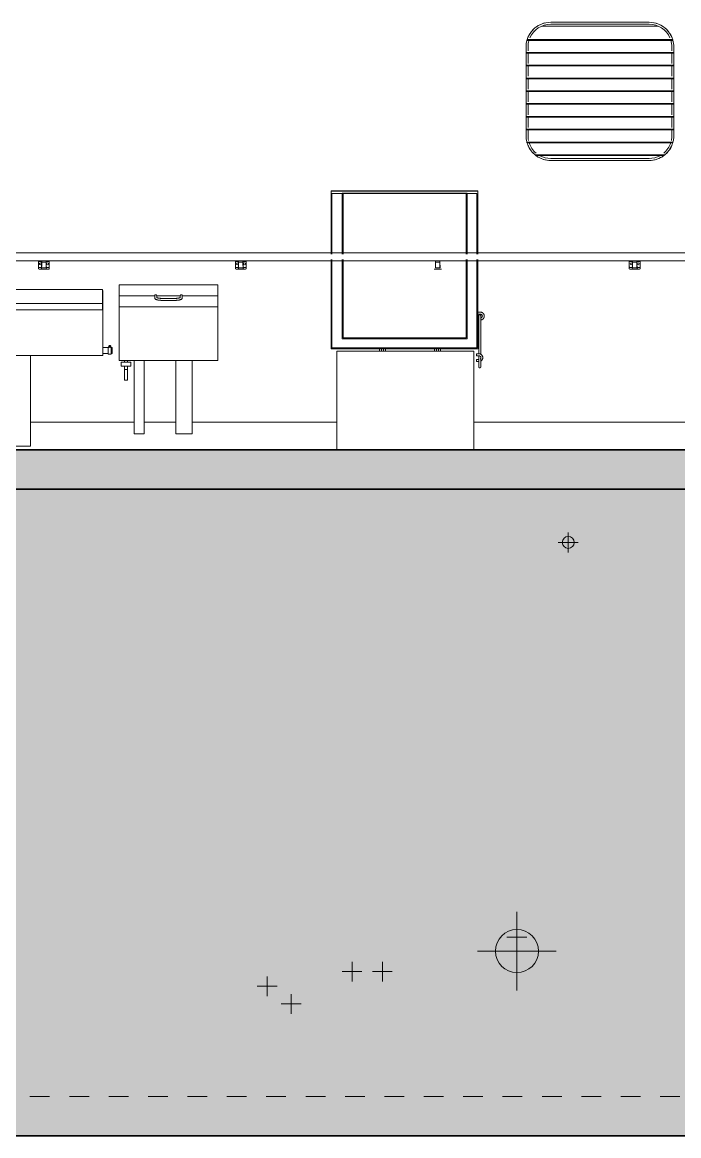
# Model space of a CAD drawing. Header units: metres. Extents: x -3 to 137, y -7 to 15.
# Drawn here: x 80.67 to 84.01, y -3.49 to 2.17 of the extents above; entities that cross this region are included whole.
import ezdxf

# ---------------------------------------------------------------- set-up
doc = ezdxf.new("R2010")
doc.units = ezdxf.units.M
doc.linetypes.add('Centre', pattern=[0.03175, 0.00635, -0.00475, 0.0159, -0.00475])
for name, color, linetype, lineweight in [('A-FLOR', 7, 'Continuous', 9), ('A-FLOR-HRAL', 7, 'Continuous', 9), ('A-FLOR-LEVL', 7, 'Continuous', 9), ('A-FLOR-PATT', 7, 'Continuous', 35), ('A-GENM', 7, 'Continuous', 9), ('A-WALL', 7, 'Continuous', 9), ('A-WALL-PATT', 7, 'Continuous', 9), ('I-WALL', 7, 'Continuous', 9), ('P-PIPE', 7, 'Continuous', 9), ('P-PIPE-CNTR', 7, 'Continuous', 9), ('P-SANR-FIXT', 7, 'Continuous', 9)]:
    doc.layers.add(name, color=color, linetype=linetype, lineweight=lineweight)

# ---------------------------------------------------------------- blocks, each defined once
blk = doc.blocks.new('Basic Wall _ Tabique exterior_Estructura Lamina Metalica - ___-2469500-Elevation 5 - a')
at = {"layer": 'A-WALL'}
for p, q in [((5.0475, 0.14), (4.5213, 0.14)), ((5.2592, 0.14), (5.0995, 0.14)), ((6.0775, 0.14), (5.3417, 0.14)), ((7.8517, 0.14), (6.7725, 0.14))]:
    blk.add_line(p, q, dxfattribs=at)
blk = doc.blocks.new('M_RVR_Escotilla de acceso - M_RVR_Escotilla de acceso-2631818-Elevation 5 - a')
at = {"layer": 'A-GENM', "color": 8, "true_color": 0x808080}
for p, q in [((6.0475, 1.3153), (6.7935, 1.3153)), ((6.0475, 1.3132), (6.0475, 1.3153)), ((6.0475, 0.9937), (6.0475, 1.3132)), ((6.0475, 1.3132), (6.7935, 1.3132)), ((6.0525, 1.3023), (6.0525, 0.9937)), ((6.7885, 1.3023), (6.0525, 1.3023)), ((6.1035, 0.9937), (6.1035, 1.3029)), ((6.1035, 1.3029), (6.7395, 1.3029)), ((6.1085, 1.3023), (6.1085, 0.9937)), ((6.7345, 1.3023), (6.1085, 1.3023)), ((6.7345, 0.9937), (6.7345, 1.3023)), ((6.7395, 1.3029), (6.7395, 0.9937)), ((6.7885, 0.9937), (6.7885, 1.3023)), ((6.7935, 1.3153), (6.7935, 1.3132)), ((6.7935, 1.3132), (6.7935, 0.9937)), ((6.0475, 0.5131), (6.0475, 0.9663)), ((6.0525, 0.9663), (6.0525, 0.5181)), ((6.1035, 0.5631), (6.1035, 0.9663)), ((6.1085, 0.9663), (6.1085, 0.5681)), ((6.7345, 0.5681), (6.7345, 0.9663)), ((6.7395, 0.9663), (6.7395, 0.5631)), ((6.7885, 0.5181), (6.7885, 0.9663)), ((6.7935, 0.9663), (6.7935, 0.5131)), ((6.806, 0.6989), (6.7935, 0.6989)), ((6.7935, 0.6889), (6.806, 0.6889)), ((6.7977, 0.6689), (6.7935, 0.6689)), ((6.7935, 0.6589), (6.7977, 0.6589)), ((6.7975, 0.6784), (6.7975, 0.4874)), ((6.8075, 0.4852), (6.8075, 0.6784)), ((6.1085, 0.5681), (6.7345, 0.5681)), ((6.3035, 0.5131), (6.0475, 0.5131)), ((6.0525, 0.5181), (6.7885, 0.5181)), ((6.7395, 0.5631), (6.1035, 0.5631)), ((6.3035, 0.513), (6.2935, 0.513)), ((6.2935, 0.5016), (6.2935, 0.513)), ((6.3135, 0.5131), (6.3035, 0.5131)), ((6.3035, 0.5127), (6.3035, 0.5131)), ((6.3035, 0.5117), (6.3035, 0.5104)), ((6.3035, 0.5052), (6.3035, 0.5106)), ((6.3235, 0.5131), (6.3135, 0.5131)), ((6.5835, 0.5131), (6.3135, 0.5131)), ((6.3135, 0.5131), (6.3135, 0.5127)), ((6.3135, 0.5103), (6.3135, 0.5131)), ((6.3135, 0.5104), (6.3135, 0.5057)), ((6.3235, 0.5131), (6.3235, 0.5016)), ((6.5835, 0.5132), (6.5735, 0.5132)), ((6.5735, 0.5016), (6.5735, 0.5132)), ((6.5835, 0.5132), (6.5835, 0.5092)), ((6.5935, 0.5131), (6.5835, 0.5131)), ((6.6035, 0.5131), (6.5935, 0.5131)), ((6.7935, 0.5131), (6.5935, 0.5131)), ((6.5935, 0.5131), (6.5935, 0.5127)), ((6.5935, 0.5103), (6.5935, 0.5131)), ((6.5935, 0.5104), (6.5935, 0.5057)), ((6.6035, 0.5131), (6.6035, 0.5016)), ((6.0775, 0.5014), (6.7725, 0.5014)), ((6.0775, 0.5014), (6.0775, 0.0009)), ((6.3035, 0.5052), (6.3035, 0.5016)), ((6.3135, 0.5016), (6.3135, 0.5058)), ((6.5835, 0.5062), (6.5835, 0.5083)), ((6.5835, 0.5065), (6.5835, 0.5016)), ((6.5935, 0.5016), (6.5935, 0.5058)), ((6.7725, 0.0009), (6.7725, 0.5014)), ((6.7982, 0.4876), (6.7857, 0.4876)), ((6.7857, 0.4876), (6.7857, 0.4826)), ((6.7857, 0.4826), (6.7857, 0.4776)), ((6.7857, 0.4776), (6.7982, 0.4776)), ((6.7982, 0.4576), (6.7857, 0.4576)), ((6.7857, 0.4576), (6.7857, 0.4526)), ((6.7857, 0.4526), (6.7857, 0.4476)), ((6.7975, 0.477), (6.7975, 0.4634)), ((6.8075, 0.4634), (6.8075, 0.4748)), ((6.7857, 0.4476), (6.7976, 0.4476)), ((6.7725, 0.0009), (6.0775, 0.0009))]:
    blk.add_line(p, q, dxfattribs=at)
at = {"layer": 'A-GENM', "color": 8, "true_color": 0x808080, "flags": 128}
for points in [[(6.7975, 0.6807), (6.7975, 0.6809), (6.7975, 0.6811), (6.7975, 0.6813), (6.7976, 0.6815), (6.7976, 0.6817), (6.7977, 0.6819), (6.7977, 0.6821), (6.7978, 0.6823), (6.7978, 0.6825), (6.7979, 0.6826), (6.798, 0.6828), (6.7981, 0.683), (6.7982, 0.6832), (6.7983, 0.6834), (6.7984, 0.6835), (6.7985, 0.6837), (6.7986, 0.6838), (6.7988, 0.684), (6.7989, 0.6841), (6.799, 0.6843), (6.7992, 0.6844), (6.7993, 0.6846), (6.7995, 0.6847), (6.7996, 0.6848), (6.7998, 0.6849), (6.8, 0.685), (6.8002, 0.6851), (6.8003, 0.6852), (6.8005, 0.6853), (6.8007, 0.6854), (6.8009, 0.6854), (6.8011, 0.6855), (6.8013, 0.6855), (6.8015, 0.6856), (6.8017, 0.6856), (6.8019, 0.6857), (6.8021, 0.6857), (6.8023, 0.6857), (6.8025, 0.6857), (6.8025, 0.6857)], [(6.7975, 0.6776), (6.7975, 0.6781), (6.7975, 0.6785), (6.7975, 0.6789), (6.7975, 0.6792), (6.7975, 0.6795), (6.7975, 0.6798), (6.7975, 0.68), (6.7975, 0.6802), (6.7975, 0.6804), (6.7975, 0.6805), (6.7975, 0.6806), (6.7975, 0.6807), (6.7975, 0.6807)], [(6.7975, 0.6807), (6.7975, 0.6807), (6.7975, 0.6806), (6.7975, 0.6805), (6.7975, 0.6804), (6.7975, 0.6803), (6.7975, 0.6801), (6.7975, 0.6798), (6.7975, 0.6796), (6.7975, 0.6793), (6.7975, 0.6789), (6.7975, 0.6786), (6.7975, 0.6784)], [(6.8025, 0.6857), (6.8027, 0.6857), (6.8029, 0.6857), (6.8031, 0.6857), (6.8033, 0.6856), (6.8035, 0.6856), (6.8037, 0.6856), (6.8039, 0.6855), (6.8041, 0.6854), (6.8043, 0.6854), (6.8045, 0.6853), (6.8046, 0.6852), (6.8048, 0.6851), (6.805, 0.685), (6.8052, 0.6849), (6.8053, 0.6848), (6.8055, 0.6847), (6.8057, 0.6846), (6.8058, 0.6845), (6.806, 0.6843), (6.8061, 0.6842), (6.8062, 0.684), (6.8064, 0.6839), (6.8065, 0.6837), (6.8066, 0.6836), (6.8067, 0.6834), (6.8068, 0.6832), (6.8069, 0.6831), (6.807, 0.6829), (6.8071, 0.6827), (6.8072, 0.6825), (6.8072, 0.6823), (6.8073, 0.6821), (6.8074, 0.6819), (6.8074, 0.6817), (6.8074, 0.6815), (6.8075, 0.6814), (6.8075, 0.6812), (6.8075, 0.681), (6.8075, 0.6808), (6.8075, 0.6807)], [(6.8076, 0.6589), (6.8084, 0.659), (6.8092, 0.6591), (6.81, 0.6593), (6.8108, 0.6594), (6.8115, 0.6597), (6.8123, 0.6599), (6.8131, 0.6602), (6.8138, 0.6605), (6.8145, 0.6608), (6.8152, 0.6611), (6.8159, 0.6615), (6.8166, 0.6619), (6.8173, 0.6624), (6.818, 0.6628), (6.8186, 0.6633), (6.8192, 0.6638), (6.8198, 0.6644), (6.8204, 0.6649), (6.8209, 0.6655), (6.8214, 0.6661), (6.8219, 0.6668), (6.8224, 0.6674), (6.8228, 0.6681), (6.8233, 0.6687), (6.8236, 0.6694), (6.824, 0.6702), (6.8243, 0.6709), (6.8247, 0.6716), (6.8249, 0.6724), (6.8252, 0.6731), (6.8254, 0.6739), (6.8256, 0.6747), (6.8257, 0.6755), (6.8258, 0.6763), (6.8259, 0.6771), (6.826, 0.6779), (6.826, 0.6787), (6.826, 0.6795), (6.826, 0.6803), (6.8259, 0.6811), (6.8258, 0.6818), (6.8257, 0.6826), (6.8255, 0.6834), (6.8253, 0.6842), (6.8251, 0.685), (6.8248, 0.6857), (6.8245, 0.6865), (6.8242, 0.6872), (6.8238, 0.6879), (6.8235, 0.6886), (6.8231, 0.6893), (6.8226, 0.69), (6.8222, 0.6906), (6.8217, 0.6913), (6.8212, 0.6919), (6.8207, 0.6925), (6.8201, 0.6931), (6.8195, 0.6936), (6.8189, 0.6941), (6.8183, 0.6947), (6.8177, 0.6951), (6.817, 0.6956), (6.8163, 0.696), (6.8156, 0.6964), (6.8149, 0.6968), (6.8142, 0.6971), (6.8135, 0.6974), (6.8127, 0.6977), (6.812, 0.698), (6.8112, 0.6982), (6.8104, 0.6984), (6.8096, 0.6985), (6.8088, 0.6987), (6.808, 0.6988), (6.8072, 0.6988), (6.8064, 0.6989), (6.806, 0.6989)], [(6.806, 0.6889), (6.8064, 0.6889), (6.8068, 0.6888), (6.8072, 0.6888), (6.8076, 0.6887), (6.808, 0.6887), (6.8084, 0.6886), (6.8088, 0.6885), (6.8092, 0.6884), (6.8095, 0.6882), (6.8099, 0.6881), (6.8103, 0.6879), (6.8106, 0.6877), (6.811, 0.6875), (6.8113, 0.6873), (6.8117, 0.6871), (6.812, 0.6869), (6.8123, 0.6866), (6.8126, 0.6864), (6.8129, 0.6861), (6.8132, 0.6858), (6.8135, 0.6855), (6.8137, 0.6852), (6.814, 0.6849), (6.8142, 0.6846), (6.8144, 0.6843), (6.8146, 0.6839), (6.8148, 0.6836), (6.815, 0.6832), (6.8152, 0.6829), (6.8153, 0.6825), (6.8155, 0.6821), (6.8156, 0.6817), (6.8157, 0.6814), (6.8158, 0.681), (6.8159, 0.6806), (6.8159, 0.6802), (6.816, 0.6798), (6.816, 0.6794), (6.816, 0.679), (6.816, 0.6786), (6.816, 0.6782), (6.8159, 0.6778), (6.8159, 0.6774), (6.8158, 0.677), (6.8157, 0.6766), (6.8156, 0.6762), (6.8155, 0.6758), (6.8154, 0.6755), (6.8153, 0.6751), (6.8151, 0.6747), (6.8149, 0.6743), (6.8147, 0.674), (6.8145, 0.6737), (6.8143, 0.6733), (6.8141, 0.673), (6.8139, 0.6727), (6.8136, 0.6724), (6.8133, 0.6721), (6.8131, 0.6718), (6.8128, 0.6715), (6.8125, 0.6712), (6.8122, 0.671), (6.8118, 0.6707), (6.8115, 0.6705), (6.8112, 0.6703), (6.8108, 0.6701), (6.8105, 0.6699), (6.8101, 0.6697), (6.8097, 0.6696), (6.8094, 0.6694), (6.809, 0.6693), (6.8086, 0.6692), (6.8082, 0.6691), (6.8078, 0.669), (6.8074, 0.669)], [(6.8075, 0.6784), (6.8075, 0.6788), (6.8075, 0.6791), (6.8075, 0.6795), (6.8075, 0.6797), (6.8075, 0.68), (6.8075, 0.6802), (6.8075, 0.6804), (6.8075, 0.6805), (6.8075, 0.6806), (6.8075, 0.6807), (6.8075, 0.6807)], [(6.8075, 0.6807), (6.8075, 0.6807), (6.8075, 0.6806), (6.8075, 0.6805), (6.8075, 0.6804), (6.8075, 0.6803), (6.8075, 0.6801), (6.8075, 0.6798), (6.8075, 0.6796), (6.8075, 0.6793), (6.8075, 0.6789), (6.8075, 0.6786), (6.8075, 0.6782), (6.8075, 0.6777)], [(6.7975, 0.4634), (6.7975, 0.463), (6.7975, 0.4625), (6.7975, 0.4621), (6.7975, 0.4616), (6.7975, 0.461), (6.7975, 0.4605), (6.7975, 0.4599), (6.7975, 0.4593), (6.7975, 0.4586), (6.7975, 0.458), (6.7975, 0.4573), (6.7975, 0.4566), (6.7975, 0.4558), (6.7975, 0.4551), (6.7975, 0.4543), (6.7975, 0.4535), (6.7975, 0.4527), (6.7975, 0.4519), (6.7975, 0.451), (6.7975, 0.4502), (6.7975, 0.4493), (6.7975, 0.4485), (6.7975, 0.4476), (6.7975, 0.4467), (6.7975, 0.4458), (6.7975, 0.4449), (6.7975, 0.444), (6.7975, 0.4431), (6.7975, 0.4422), (6.7975, 0.4413), (6.7975, 0.4404), (6.7975, 0.4395), (6.7975, 0.4386), (6.7975, 0.4378), (6.7975, 0.4369), (6.7975, 0.436), (6.7975, 0.4352), (6.7975, 0.4344), (6.7975, 0.4335), (6.7975, 0.4327), (6.7975, 0.4319), (6.7975, 0.4312), (6.7975, 0.4304), (6.7975, 0.4297), (6.7975, 0.429), (6.7975, 0.4283), (6.7975, 0.4276), (6.7975, 0.427), (6.7975, 0.4264), (6.7975, 0.4258), (6.7975, 0.4252), (6.7975, 0.4247), (6.7975, 0.4242), (6.7975, 0.4237), (6.7975, 0.4233), (6.7975, 0.4229), (6.7975, 0.4225), (6.7975, 0.4222), (6.7975, 0.4219), (6.7975, 0.4216), (6.7975, 0.4214), (6.7975, 0.4212), (6.7975, 0.421), (6.7975, 0.4209), (6.7975, 0.4208), (6.7975, 0.4207), (6.7975, 0.4207)], [(6.8074, 0.4498), (6.8081, 0.4502), (6.8088, 0.4506), (6.8095, 0.4511), (6.8101, 0.4515), (6.8108, 0.452), (6.8114, 0.4525), (6.812, 0.4531), (6.8125, 0.4536), (6.8131, 0.4542), (6.8136, 0.4548), (6.8141, 0.4554), (6.8146, 0.4561), (6.815, 0.4568), (6.8154, 0.4574), (6.8158, 0.4581), (6.8162, 0.4588), (6.8165, 0.4596), (6.8168, 0.4603), (6.8171, 0.4611), (6.8174, 0.4618), (6.8176, 0.4626), (6.8178, 0.4634), (6.8179, 0.4642), (6.818, 0.465), (6.8181, 0.4657), (6.8182, 0.4665), (6.8182, 0.4673), (6.8182, 0.4681), (6.8181, 0.4689), (6.8181, 0.4697), (6.818, 0.4705), (6.8178, 0.4713), (6.8177, 0.4721), (6.8175, 0.4729), (6.8172, 0.4736), (6.817, 0.4744), (6.8167, 0.4752), (6.8164, 0.4759), (6.816, 0.4766), (6.8157, 0.4773), (6.8153, 0.478), (6.8148, 0.4787), (6.8144, 0.4793), (6.8139, 0.48), (6.8134, 0.4806), (6.8128, 0.4812), (6.8123, 0.4818), (6.8117, 0.4823), (6.8111, 0.4828), (6.8105, 0.4833), (6.8098, 0.4838), (6.8092, 0.4843), (6.8085, 0.4847), (6.8078, 0.4851), (6.8071, 0.4855), (6.8064, 0.4858), (6.8056, 0.4861), (6.8049, 0.4864), (6.8041, 0.4867), (6.8034, 0.4869), (6.8026, 0.4871), (6.8018, 0.4872), (6.801, 0.4874), (6.8002, 0.4875), (6.7994, 0.4875), (6.7986, 0.4876), (6.7982, 0.4876)], [(6.7982, 0.4776), (6.7986, 0.4776), (6.799, 0.4775), (6.7994, 0.4775), (6.7998, 0.4774), (6.8002, 0.4774), (6.8006, 0.4773), (6.801, 0.4772), (6.8013, 0.4771), (6.8017, 0.4769), (6.8021, 0.4768), (6.8025, 0.4766), (6.8028, 0.4764), (6.8032, 0.4762), (6.8035, 0.476), (6.8038, 0.4758), (6.8042, 0.4756), (6.8045, 0.4753), (6.8048, 0.4751), (6.8051, 0.4748), (6.8054, 0.4745), (6.8056, 0.4742), (6.8059, 0.4739), (6.8062, 0.4736), (6.8064, 0.4733), (6.8066, 0.473), (6.8068, 0.4726), (6.807, 0.4723), (6.8072, 0.4719), (6.8074, 0.4716), (6.8075, 0.4712), (6.8077, 0.4708), (6.8078, 0.4704), (6.8079, 0.47), (6.808, 0.4697), (6.8081, 0.4693), (6.8081, 0.4689), (6.8082, 0.4685), (6.8082, 0.4681), (6.8082, 0.4677), (6.8082, 0.4673), (6.8082, 0.4669), (6.8081, 0.4665), (6.8081, 0.4661), (6.808, 0.4657), (6.8079, 0.4653), (6.8078, 0.4649), (6.8077, 0.4645), (6.8076, 0.4641), (6.8074, 0.4638), (6.8073, 0.4634), (6.8071, 0.463), (6.8069, 0.4627), (6.8067, 0.4623), (6.8065, 0.462), (6.8063, 0.4617), (6.806, 0.4614), (6.8058, 0.4611), (6.8055, 0.4608)], [(6.8075, 0.4207), (6.8075, 0.4207), (6.8075, 0.4208), (6.8075, 0.4208), (6.8075, 0.421), (6.8075, 0.4211), (6.8075, 0.4213), (6.8075, 0.4216), (6.8075, 0.4218), (6.8075, 0.4221), (6.8075, 0.4225), (6.8075, 0.4228), (6.8075, 0.4232), (6.8075, 0.4237), (6.8075, 0.4241), (6.8075, 0.4246), (6.8075, 0.4251), (6.8075, 0.4257), (6.8075, 0.4263), (6.8075, 0.4269), (6.8075, 0.4275), (6.8075, 0.4282), (6.8075, 0.4288), (6.8075, 0.4295), (6.8075, 0.4303), (6.8075, 0.431), (6.8075, 0.4318), (6.8075, 0.4326), (6.8075, 0.4334), (6.8075, 0.4342), (6.8075, 0.435), (6.8075, 0.4359), (6.8075, 0.4367), (6.8075, 0.4376), (6.8075, 0.4385), (6.8075, 0.4394), (6.8075, 0.4402), (6.8075, 0.4411), (6.8075, 0.442), (6.8075, 0.4429), (6.8075, 0.4438), (6.8075, 0.4447), (6.8075, 0.4456), (6.8075, 0.4465), (6.8075, 0.4474), (6.8075, 0.4483), (6.8075, 0.4492), (6.8075, 0.45), (6.8075, 0.4509), (6.8075, 0.4517), (6.8075, 0.4525), (6.8075, 0.4534), (6.8075, 0.4541), (6.8075, 0.4549), (6.8075, 0.4557), (6.8075, 0.4564), (6.8075, 0.4571), (6.8075, 0.4578), (6.8075, 0.4585), (6.8075, 0.4591), (6.8075, 0.4598), (6.8075, 0.4604), (6.8075, 0.4609), (6.8075, 0.4615), (6.8075, 0.462), (6.8075, 0.4625), (6.8075, 0.4629), (6.8075, 0.4633), (6.8075, 0.4634)], [(6.7975, 0.4207), (6.7975, 0.4207), (6.7975, 0.4208), (6.7975, 0.4208), (6.7975, 0.421), (6.7975, 0.4211), (6.7975, 0.4213), (6.7975, 0.4216), (6.7975, 0.4218), (6.7975, 0.4221), (6.7975, 0.4225), (6.7975, 0.4228), (6.7975, 0.423)], [(6.8025, 0.4157), (6.8023, 0.4157), (6.8021, 0.4157), (6.8019, 0.4157), (6.8017, 0.4157), (6.8015, 0.4158), (6.8013, 0.4158), (6.8011, 0.4159), (6.8009, 0.4159), (6.8007, 0.416), (6.8006, 0.4161), (6.8004, 0.4162), (6.8002, 0.4162), (6.8, 0.4163), (6.7999, 0.4164), (6.7997, 0.4166), (6.7995, 0.4167), (6.7994, 0.4168), (6.7992, 0.4169), (6.7991, 0.4171), (6.7989, 0.4172), (6.7988, 0.4173), (6.7987, 0.4175), (6.7985, 0.4176), (6.7984, 0.4178), (6.7983, 0.418), (6.7982, 0.4181), (6.7981, 0.4183), (6.798, 0.4185), (6.7979, 0.4187), (6.7978, 0.4189), (6.7978, 0.4191), (6.7977, 0.4192), (6.7977, 0.4194), (6.7976, 0.4196), (6.7976, 0.4198), (6.7976, 0.42), (6.7975, 0.4202), (6.7975, 0.4204), (6.7975, 0.4206), (6.7975, 0.4207)], [(6.8075, 0.4207), (6.8075, 0.4205), (6.8075, 0.4203), (6.8075, 0.4201), (6.8074, 0.4199), (6.8074, 0.4197), (6.8074, 0.4195), (6.8073, 0.4193), (6.8073, 0.4191), (6.8072, 0.4189), (6.8071, 0.4187), (6.807, 0.4185), (6.8069, 0.4184), (6.8068, 0.4182), (6.8067, 0.418), (6.8066, 0.4179), (6.8065, 0.4177), (6.8064, 0.4175), (6.8063, 0.4174), (6.8061, 0.4172), (6.806, 0.4171), (6.8058, 0.417), (6.8057, 0.4168), (6.8055, 0.4167), (6.8054, 0.4166), (6.8052, 0.4165), (6.805, 0.4164), (6.8049, 0.4163), (6.8047, 0.4162), (6.8045, 0.4161), (6.8043, 0.416), (6.8041, 0.4159), (6.8039, 0.4159), (6.8038, 0.4158), (6.8036, 0.4158), (6.8034, 0.4158), (6.8032, 0.4157), (6.803, 0.4157), (6.8028, 0.4157), (6.8026, 0.4157), (6.8025, 0.4157)], [(6.8075, 0.423), (6.8075, 0.4226), (6.8075, 0.4222), (6.8075, 0.4219), (6.8075, 0.4216), (6.8075, 0.4214), (6.8075, 0.4212), (6.8075, 0.421), (6.8075, 0.4209), (6.8075, 0.4208), (6.8075, 0.4207), (6.8075, 0.4207)]]:
    blk.add_lwpolyline(points, dxfattribs=at)
blk = doc.blocks.new('Handrail Type - Handrail_Internal_-2694641-Elevation 5 - a')
at = {"layer": 'A-FLOR-HRAL'}
for p, q in [((10.4601, 1), (3.5213, 1)), ((3.5213, 0.96), (10.4601, 0.96))]:
    blk.add_line(p, q, dxfattribs=at)
blk = doc.blocks.new('Gerflor-Aluminium_Brackets-Escort_Wall_Mounted-55mm - Escort_Wall_Mounted_Bracket_55mm-V146-Elevation 5 - a')
at = {"layer": 'A-FLOR-HRAL'}
for p, q in [((-0.5621, 0.956), (-0.5786, 0.956)), ((-0.5786, 0.956), (-0.5786, 0.9515)), ((-0.5786, 0.9313), (-0.5786, 0.9515)), ((-0.5786, 0.9191), (-0.5786, 0.9313)), ((-0.5752, 0.9251), (-0.5656, 0.9251)), ((-0.5702, 0.9166), (-0.532, 0.9166)), ((-0.5629, 0.9241), (-0.5393, 0.9241)), ((-0.5624, 0.9527), (-0.5625, 0.96)), ((-0.5624, 0.9451), (-0.5624, 0.9527)), ((-0.5622, 0.96), (-0.5621, 0.96)), ((-0.5621, 0.96), (-0.5401, 0.96)), ((-0.5621, 0.96), (-0.5621, 0.9527)), ((-0.5621, 0.9527), (-0.5401, 0.9527)), ((-0.5621, 0.9527), (-0.5621, 0.9446)), ((-0.5401, 0.96), (-0.54, 0.96)), ((-0.5401, 0.9527), (-0.5401, 0.96)), ((-0.5236, 0.956), (-0.5401, 0.956)), ((-0.5401, 0.9446), (-0.5401, 0.9527)), ((-0.5397, 0.96), (-0.5398, 0.9527)), ((-0.5398, 0.9527), (-0.5398, 0.9451)), ((-0.5366, 0.9251), (-0.527, 0.9251)), ((-0.5236, 0.9515), (-0.5236, 0.956)), ((-0.5236, 0.9515), (-0.5236, 0.9313)), ((-0.5236, 0.9313), (-0.5236, 0.9191))]:
    blk.add_line(p, q, dxfattribs=at)
for centre in [(-0.5691, 0.9445), (-0.5331, 0.9445)]:
    blk.add_circle(centre, 0.005, dxfattribs=at)
for points, knots in [([(-0.5786, 0.9313), (-0.5786, 0.9308), (-0.5785, 0.9298), (-0.5783, 0.9287), (-0.578, 0.9279), (-0.5778, 0.9273), (-0.5775, 0.9268), (-0.5772, 0.9263), (-0.5769, 0.9259), (-0.5766, 0.9257), (-0.5765, 0.9256), (-0.576, 0.9253), (-0.5756, 0.9251), (-0.5752, 0.9251)], [0, 0, 0, 0, 0.142857, 0.285714, 0.357143, 0.428571, 0.5, 0.571429, 0.678571, 0.705357, 0.732143, 0.785714, 1, 1, 1, 1]), ([(-0.5656, 0.9251), (-0.5649, 0.9251), (-0.5637, 0.9264), (-0.5628, 0.9317), (-0.5625, 0.9384), (-0.5624, 0.9429), (-0.5624, 0.9451)], [0, 0, 0, 0, 0.285714, 0.571429, 0.785714, 1, 1, 1, 1]), ([(-0.5398, 0.9451), (-0.5398, 0.9421), (-0.5397, 0.9376), (-0.5394, 0.9325), (-0.5389, 0.9282), (-0.5379, 0.9256), (-0.5369, 0.9251), (-0.5366, 0.9251)], [0, 0, 0, 0, 0.285714, 0.428571, 0.571429, 0.857143, 1, 1, 1, 1]), ([(-0.527, 0.9251), (-0.5268, 0.9251), (-0.5263, 0.9252), (-0.5257, 0.9256), (-0.5253, 0.926), (-0.525, 0.9264), (-0.5247, 0.9268), (-0.5244, 0.9273), (-0.5242, 0.9279), (-0.5239, 0.9287), (-0.5237, 0.9298), (-0.5236, 0.9308), (-0.5236, 0.9313)], [0, 0, 0, 0, 0.142857, 0.285714, 0.357143, 0.428571, 0.5, 0.571429, 0.642857, 0.714286, 0.857143, 1, 1, 1, 1])]:
    blk.add_open_spline(points, degree=3, knots=knots, dxfattribs=at)
for points in [[(-0.5629, 0.9241), (-0.5633, 0.922), (-0.5646, 0.9188), (-0.5679, 0.9165), (-0.5726, 0.9166), (-0.5765, 0.9181), (-0.5786, 0.9191)], [(-0.5621, 0.9446), (-0.5621, 0.9426), (-0.5621, 0.9385), (-0.5622, 0.9329), (-0.5624, 0.9279), (-0.5627, 0.9252), (-0.5629, 0.9241)], [(-0.5393, 0.9241), (-0.5395, 0.9252), (-0.5398, 0.9279), (-0.54, 0.9329), (-0.5401, 0.9385), (-0.5401, 0.9426), (-0.5401, 0.9446)], [(-0.5236, 0.9191), (-0.5257, 0.9181), (-0.5296, 0.9166), (-0.5343, 0.9165), (-0.5376, 0.9188), (-0.5389, 0.922), (-0.5393, 0.9241)]]:
    blk.add_open_spline(points, degree=3, dxfattribs=at)
blk = doc.blocks.new('Gerflor-Aluminium_Brackets-Escort_Wall_Mounted-55mm - Escort_Wall_Mounted_Bracket_55mm-V149-Elevation 5 - a')
at = {"layer": 'A-FLOR-HRAL'}
for p, q in [((6.5705, 0.9166), (6.6087, 0.9166)), ((6.5778, 0.9241), (6.6014, 0.9241)), ((6.5783, 0.9527), (6.5782, 0.96)), ((6.5783, 0.9451), (6.5783, 0.9527)), ((6.5785, 0.96), (6.5786, 0.96)), ((6.5786, 0.96), (6.6006, 0.96)), ((6.5786, 0.96), (6.5786, 0.9527)), ((6.5786, 0.9527), (6.6006, 0.9527)), ((6.5786, 0.9527), (6.5786, 0.9446)), ((6.6006, 0.96), (6.6007, 0.96)), ((6.6006, 0.9527), (6.6006, 0.96)), ((6.6006, 0.9446), (6.6006, 0.9527)), ((6.601, 0.96), (6.6009, 0.9527)), ((6.6009, 0.9527), (6.6009, 0.9451))]:
    blk.add_line(p, q, dxfattribs=at)
for points, knots in [([(6.5775, 0.9294), (6.5776, 0.9304), (6.578, 0.933), (6.5782, 0.9384), (6.5783, 0.9429), (6.5783, 0.9451)], [0.4285714, 0.4285714, 0.4285714, 0.4285714, 0.5714286, 0.7857143, 1, 1, 1, 1]), ([(6.6009, 0.9451), (6.6009, 0.9421), (6.601, 0.9376), (6.6013, 0.9325), (6.6016, 0.9304), (6.6017, 0.9294)], [0, 0, 0, 0, 0.2857143, 0.4285714, 0.5714286, 0.5714286, 0.5714286, 0.5714286])]:
    blk.add_open_spline(points, degree=3, knots=knots, dxfattribs=at)
for points in [[(6.5786, 0.9446), (6.5786, 0.9426), (6.5786, 0.9385), (6.5785, 0.9329), (6.5783, 0.9279), (6.578, 0.9252), (6.5778, 0.9241)], [(6.6014, 0.9241), (6.6012, 0.9252), (6.6009, 0.9279), (6.6007, 0.9329), (6.6006, 0.9385), (6.6006, 0.9426), (6.6006, 0.9446)]]:
    blk.add_open_spline(points, degree=3, dxfattribs=at)
blk = doc.blocks.new('M_RVR_Caja Carga Petroleo_02 - M_RVR_Caja Carga Petroleo_02-2705341-Elevation 5 - a')
at = {"layer": 'P-SANR-FIXT', "color": 8, "lineweight": 18, "true_color": 0x808080}
for p, q in [((4.9724, 0.7823), (4.9724, 0.8383)), ((5.4724, 0.8383), (4.9724, 0.8383)), ((5.4724, 0.8383), (5.4724, 0.7823)), ((4.9724, 0.7251), (4.9724, 0.7823)), ((4.9724, 0.7823), (5.153, 0.7823)), ((5.1528, 0.7823), (5.1528, 0.7709)), ((5.1626, 0.7823), (5.2823, 0.7823)), ((5.1628, 0.7709), (5.1628, 0.7823)), ((5.2517, 0.7686), (5.1932, 0.7686)), ((5.1932, 0.7586), (5.2517, 0.7586)), ((5.2821, 0.7823), (5.2821, 0.7709)), ((5.2919, 0.7823), (5.4724, 0.7823)), ((5.2921, 0.7709), (5.2921, 0.7823)), ((5.4724, 0.7823), (5.4724, 0.7251)), ((4.9724, 0.4531), (4.9724, 0.7251)), ((4.9724, 0.7251), (5.4724, 0.7251)), ((5.4724, 0.7251), (5.4724, 0.4531)), ((4.9724, 0.4531), (5.4724, 0.4531)), ((4.9984, 0.4531), (4.9984, 0.4441)), ((5.0144, 0.4441), (5.0144, 0.4531)), ((5.0475, 0.4531), (5.0475, 0.0807)), ((5.0996, 0.0807), (5.0996, 0.4531)), ((5.259, 0.4531), (5.259, 0.0807)), ((5.3417, 0.0807), (5.3417, 0.4531)), ((4.9824, 0.4441), (4.9824, 0.4251)), ((5.0064, 0.4441), (4.9824, 0.4441)), ((4.9979, 0.4251), (4.9824, 0.4251)), ((4.9983, 0.4067), (4.9983, 0.4251)), ((4.9983, 0.4251), (5.0147, 0.4251)), ((4.9983, 0.3529), (4.9983, 0.4067)), ((4.9983, 0.4067), (5.0147, 0.4067)), ((5.0304, 0.4441), (5.0064, 0.4441)), ((5.0147, 0.4251), (5.0147, 0.4067)), ((5.0147, 0.4067), (5.0147, 0.3529)), ((5.0304, 0.4251), (5.0151, 0.4251)), ((5.0304, 0.4251), (5.0304, 0.4441)), ((4.9983, 0.3529), (5.0147, 0.3529)), ((5.0475, 0.0807), (5.0736, 0.0807)), ((5.0736, 0.0807), (5.0996, 0.0807)), ((5.259, 0.0807), (5.3003, 0.0807)), ((5.3003, 0.0807), (5.3417, 0.0807))]:
    blk.add_line(p, q, dxfattribs=at)
at = {"layer": 'P-SANR-FIXT', "color": 8, "lineweight": 18, "true_color": 0x808080, "flags": 128}
for points in [[(5.1528, 0.7709), (5.1529, 0.7697), (5.1532, 0.7685), (5.1537, 0.7675), (5.1543, 0.7667), (5.1549, 0.766), (5.1556, 0.7653), (5.1562, 0.7648), (5.1569, 0.7644), (5.1576, 0.7639), (5.1584, 0.7636), (5.1591, 0.7632), (5.1599, 0.7629), (5.1607, 0.7626), (5.1616, 0.7623), (5.1625, 0.762), (5.1634, 0.7617), (5.1644, 0.7614), (5.1654, 0.7612), (5.1664, 0.761), (5.1675, 0.7607), (5.1686, 0.7605), (5.1698, 0.7603), (5.1709, 0.7601), (5.1721, 0.7599), (5.1734, 0.7598), (5.1746, 0.7596), (5.1759, 0.7595), (5.1772, 0.7593), (5.1786, 0.7592), (5.1799, 0.7591), (5.1813, 0.759), (5.1827, 0.7589), (5.1841, 0.7588), (5.1855, 0.7587), (5.187, 0.7587), (5.1884, 0.7586), (5.1899, 0.7586), (5.1913, 0.7586), (5.1928, 0.7586), (5.1932, 0.7586)], [(5.162, 0.773), (5.1621, 0.7729), (5.1622, 0.7728), (5.1624, 0.7727), (5.1627, 0.7726), (5.1631, 0.7724), (5.1636, 0.7722), (5.1641, 0.772), (5.1647, 0.7718), (5.1653, 0.7716), (5.166, 0.7714), (5.1668, 0.7712), (5.1676, 0.771), (5.1685, 0.7708), (5.1694, 0.7706), (5.1703, 0.7704), (5.1713, 0.7702), (5.1724, 0.77), (5.1735, 0.7699), (5.1746, 0.7697), (5.1757, 0.7696), (5.1769, 0.7694), (5.1781, 0.7693), (5.1793, 0.7692), (5.1806, 0.7691), (5.1819, 0.769), (5.1832, 0.7689), (5.1845, 0.7688), (5.1858, 0.7687), (5.1872, 0.7687), (5.1885, 0.7686), (5.1899, 0.7686), (5.1913, 0.7686), (5.1926, 0.7686), (5.1932, 0.7686)], [(5.2829, 0.773), (5.2828, 0.7729), (5.2827, 0.7728), (5.2825, 0.7727), (5.2821, 0.7726), (5.2818, 0.7724), (5.2813, 0.7722), (5.2808, 0.772), (5.2802, 0.7718), (5.2795, 0.7716), (5.2788, 0.7714), (5.2781, 0.7712), (5.2773, 0.771), (5.2764, 0.7708), (5.2755, 0.7706), (5.2745, 0.7704), (5.2735, 0.7702), (5.2725, 0.77), (5.2714, 0.7699), (5.2703, 0.7697), (5.2692, 0.7696), (5.268, 0.7694), (5.2668, 0.7693), (5.2655, 0.7692), (5.2643, 0.7691), (5.263, 0.769), (5.2617, 0.7689), (5.2604, 0.7688), (5.2591, 0.7687), (5.2577, 0.7687), (5.2564, 0.7686), (5.255, 0.7686), (5.2536, 0.7686), (5.2523, 0.7686), (5.2517, 0.7686)], [(5.2921, 0.7709), (5.292, 0.7697), (5.2917, 0.7685), (5.2912, 0.7675), (5.2906, 0.7667), (5.29, 0.766), (5.2893, 0.7653), (5.2887, 0.7648), (5.288, 0.7644), (5.2872, 0.7639), (5.2865, 0.7636), (5.2857, 0.7632), (5.285, 0.7629), (5.2841, 0.7626), (5.2833, 0.7623), (5.2824, 0.762), (5.2814, 0.7617), (5.2805, 0.7614), (5.2795, 0.7612), (5.2784, 0.761), (5.2774, 0.7607), (5.2763, 0.7605), (5.2751, 0.7603), (5.2739, 0.7601), (5.2727, 0.7599), (5.2715, 0.7598), (5.2702, 0.7596), (5.2689, 0.7595), (5.2676, 0.7593), (5.2663, 0.7592), (5.2649, 0.7591), (5.2636, 0.759), (5.2622, 0.7589), (5.2608, 0.7588), (5.2593, 0.7587), (5.2579, 0.7587), (5.2565, 0.7586), (5.255, 0.7586), (5.2536, 0.7586), (5.2521, 0.7586), (5.2517, 0.7586)]]:
    blk.add_lwpolyline(points, dxfattribs=at)
at = {"layer": 'P-SANR-FIXT', "color": 8, "lineweight": 18, "true_color": 0x808080}
for centre in [(5.1578, 0.7823), (5.2871, 0.7823)]:
    blk.add_ellipse(centre, major_axis=(0.005, 0), ratio=0.978217, start_param=0, end_param=3.141593, dxfattribs=at)
blk = doc.blocks.new('M_RVR_Caja Carga Petroleo - M_RVR_Caja Carga Petroleo-2707220-Elevation 5 - a')
at = {"layer": 'P-SANR-FIXT', "color": 8, "lineweight": 18, "true_color": 0x808080}
for p, q in [((4.1396, 0.7426), (4.1396, 0.8136)), ((4.1396, 0.8136), (4.8877, 0.8136)), ((4.8877, 0.8136), (4.8877, 0.7426)), ((4.8877, 0.8088), (4.8892, 0.8088)), ((4.8892, 0.7388), (4.8892, 0.8088)), ((4.4043, 0.7426), (4.1396, 0.7426)), ((4.1396, 0.7108), (4.1396, 0.7426)), ((4.1396, 0.7426), (4.4043, 0.7426)), ((4.4144, 0.7426), (4.4043, 0.7426)), ((4.4043, 0.7426), (4.4144, 0.7426)), ((4.6087, 0.7426), (4.4144, 0.7426)), ((4.4144, 0.7426), (4.6087, 0.7426)), ((4.6187, 0.7426), (4.6087, 0.7426)), ((4.6087, 0.7426), (4.6187, 0.7426)), ((4.8877, 0.7426), (4.6187, 0.7426)), ((4.6187, 0.7426), (4.8877, 0.7426)), ((4.8877, 0.7426), (4.8877, 0.7108)), ((4.8892, 0.7388), (4.8877, 0.7388)), ((4.8892, 0.4838), (4.8892, 0.7388)), ((4.1396, 0.4838), (4.1396, 0.7108)), ((4.8877, 0.7108), (4.1396, 0.7108)), ((4.9162, 0.5184), (4.8892, 0.5184)), ((4.9139, 0.5184), (4.9109, 0.5184)), ((4.9162, 0.5157), (4.9139, 0.5157)), ((4.9312, 0.5207), (4.9162, 0.5207)), ((4.9162, 0.486), (4.9162, 0.5207)), ((4.9193, 0.5271), (4.9193, 0.5182)), ((4.9293, 0.5271), (4.9193, 0.5271)), ((4.92, 0.5271), (4.9193, 0.5271)), ((4.9204, 0.5287), (4.9204, 0.524)), ((4.9283, 0.5287), (4.9204, 0.5287)), ((4.9204, 0.5287), (4.9218, 0.5287)), ((4.9283, 0.5287), (4.9204, 0.5287)), ((4.9204, 0.5271), (4.9204, 0.5287)), ((4.9204, 0.524), (4.9204, 0.5287)), ((4.9204, 0.524), (4.9283, 0.524)), ((4.9269, 0.5287), (4.9283, 0.5287)), ((4.9283, 0.524), (4.9283, 0.5287)), ((4.9283, 0.5287), (4.9283, 0.5271)), ((4.9283, 0.524), (4.9283, 0.5287)), ((4.9293, 0.5271), (4.9287, 0.5271)), ((4.9293, 0.5182), (4.9293, 0.5271)), ((4.9312, 0.486), (4.9312, 0.5207)), ((4.9343, 0.5157), (4.9312, 0.5157)), ((4.9368, 0.5184), (4.9343, 0.5184)), ((4.9343, 0.5167), (4.9343, 0.5184)), ((4.9343, 0.4884), (4.9343, 0.5184)), ((4.9343, 0.5149), (4.9343, 0.5157)), ((4.9368, 0.514), (4.9368, 0.5184)), ((4.9368, 0.4884), (4.9368, 0.5184)), ((4.1396, 0.4838), (4.1396, 0.4788)), ((4.1396, 0.4788), (4.8892, 0.4788)), ((4.2157, 0.4788), (4.2157, 0.018)), ((4.2678, 0.018), (4.2678, 0.4788)), ((4.4385, 0.4788), (4.4385, 0.018)), ((4.5213, 0.018), (4.5213, 0.4788)), ((4.8892, 0.4884), (4.9162, 0.4884)), ((4.8892, 0.4838), (4.8892, 0.4788)), ((4.9109, 0.4884), (4.9139, 0.4884)), ((4.9139, 0.491), (4.9162, 0.491)), ((4.9162, 0.486), (4.9312, 0.486)), ((4.9312, 0.491), (4.9343, 0.491)), ((4.9343, 0.491), (4.9343, 0.4919)), ((4.9343, 0.4884), (4.9343, 0.49)), ((4.9343, 0.4884), (4.9368, 0.4884)), ((4.9368, 0.4884), (4.9368, 0.4928)), ((4.2157, 0.018), (4.2678, 0.018)), ((4.4385, 0.018), (4.5213, 0.018))]:
    blk.add_line(p, q, dxfattribs=at)
blk = doc.blocks.new('Rejilla Ventilacion Cubierta 60 x 70 - Rejilla Ventilacion Cubierta 60 x 70-2721777-Elevation 5 - a')
at = {"layer": 'A-GENM', "color": 8, "true_color": 0x808080}
for p, q in [((7.0963, 2.1515), (7.0977, 2.1515)), ((7.1189, 2.1515), (7.7071, 2.1515)), ((7.163, 2.1715), (7.663, 2.1715)), ((7.663, 2.1615), (7.163, 2.1615)), ((7.7284, 2.1515), (7.7298, 2.1515)), ((7.0471, 2.0933), (7.0435, 2.0832)), ((7.055, 2.1094), (7.0525, 2.1049)), ((7.0795, 2.1395), (7.0738, 2.134)), ((7.7523, 2.134), (7.7466, 2.1395)), ((7.7736, 2.1049), (7.7711, 2.1094)), ((7.7825, 2.0832), (7.7789, 2.0933)), ((7.038, 2.0269), (7.038, 2.0465)), ((7.0425, 2.0797), (7.0414, 2.0755)), ((7.0416, 2.0763), (7.0425, 2.0797)), ((7.0425, 2.0796), (7.7836, 2.0796)), ((7.7825, 2.0832), (7.0435, 2.0832)), ((7.048, 2.0269), (7.048, 2.0465)), ((7.778, 2.0269), (7.778, 2.0465)), ((7.7835, 2.0797), (7.7844, 2.0763)), ((7.7846, 2.0755), (7.7835, 2.0797)), ((7.788, 2.0465), (7.788, 2.0269)), ((7.038, 2.0182), (7.038, 2.028)), ((7.038, 2.0146), (7.038, 2.0182)), ((7.788, 2.0182), (7.038, 2.0182)), ((7.038, 1.9619), (7.038, 2.0146)), ((7.038, 2.0146), (7.788, 2.0146)), ((7.048, 1.9619), (7.048, 2.0146)), ((7.778, 1.9619), (7.778, 2.0146)), ((7.788, 2.028), (7.788, 2.0182)), ((7.788, 2.0182), (7.788, 2.0146)), ((7.788, 2.0146), (7.788, 1.9619)), ((7.038, 1.9532), (7.038, 1.963)), ((7.038, 1.9496), (7.038, 1.9532)), ((7.788, 1.9532), (7.038, 1.9532)), ((7.038, 1.8969), (7.038, 1.9496)), ((7.038, 1.9496), (7.788, 1.9496)), ((7.048, 1.8969), (7.048, 1.9496)), ((7.778, 1.8969), (7.778, 1.9496)), ((7.788, 1.963), (7.788, 1.9532)), ((7.788, 1.9532), (7.788, 1.9496)), ((7.788, 1.9496), (7.788, 1.8969)), ((7.038, 1.8882), (7.038, 1.898)), ((7.038, 1.8846), (7.038, 1.8882)), ((7.788, 1.8882), (7.038, 1.8882)), ((7.038, 1.8319), (7.038, 1.8846)), ((7.038, 1.8846), (7.788, 1.8846)), ((7.048, 1.8319), (7.048, 1.8846)), ((7.778, 1.8319), (7.778, 1.8846)), ((7.788, 1.898), (7.788, 1.8882)), ((7.788, 1.8882), (7.788, 1.8846)), ((7.788, 1.8846), (7.788, 1.8319)), ((7.038, 1.8232), (7.038, 1.833)), ((7.038, 1.8196), (7.038, 1.8232)), ((7.788, 1.8232), (7.038, 1.8232)), ((7.038, 1.7669), (7.038, 1.8196)), ((7.038, 1.8196), (7.788, 1.8196)), ((7.048, 1.7669), (7.048, 1.8196)), ((7.778, 1.7669), (7.778, 1.8196)), ((7.788, 1.833), (7.788, 1.8232)), ((7.788, 1.8232), (7.788, 1.8196)), ((7.788, 1.8196), (7.788, 1.7669)), ((7.038, 1.7582), (7.038, 1.768)), ((7.038, 1.7546), (7.038, 1.7582)), ((7.788, 1.7582), (7.038, 1.7582)), ((7.038, 1.7019), (7.038, 1.7546)), ((7.038, 1.7546), (7.788, 1.7546)), ((7.048, 1.7019), (7.048, 1.7546)), ((7.778, 1.7019), (7.778, 1.7546)), ((7.788, 1.768), (7.788, 1.7582)), ((7.788, 1.7582), (7.788, 1.7546)), ((7.788, 1.7546), (7.788, 1.7019)), ((7.038, 1.6932), (7.038, 1.703)), ((7.788, 1.703), (7.788, 1.6932)), ((7.038, 1.6896), (7.038, 1.6932)), ((7.788, 1.6932), (7.038, 1.6932)), ((7.038, 1.6369), (7.038, 1.6896)), ((7.038, 1.6896), (7.788, 1.6896)), ((7.048, 1.6369), (7.048, 1.6896)), ((7.778, 1.6369), (7.778, 1.6896)), ((7.788, 1.6932), (7.788, 1.6896)), ((7.788, 1.6896), (7.788, 1.6369)), ((7.038, 1.6282), (7.038, 1.638)), ((7.038, 1.6246), (7.038, 1.6282)), ((7.788, 1.6282), (7.038, 1.6282)), ((7.038, 1.5945), (7.038, 1.6246)), ((7.038, 1.6246), (7.788, 1.6246)), ((7.048, 1.5945), (7.048, 1.6246)), ((7.778, 1.5945), (7.778, 1.6246)), ((7.788, 1.638), (7.788, 1.6282)), ((7.788, 1.6282), (7.788, 1.6246)), ((7.788, 1.6246), (7.788, 1.5945)), ((7.0399, 1.5729), (7.042, 1.5632)), ((7.784, 1.5632), (7.042, 1.5632)), ((7.043, 1.5596), (7.7831, 1.5596)), ((7.0527, 1.5358), (7.0583, 1.5262)), ((7.0574, 1.5277), (7.0535, 1.5342)), ((7.7677, 1.5262), (7.7734, 1.5358)), ((7.7725, 1.5342), (7.7687, 1.5277)), ((7.784, 1.5632), (7.7861, 1.5729)), ((7.0703, 1.5107), (7.0834, 1.4982)), ((7.0746, 1.5062), (7.0714, 1.5094)), ((7.7427, 1.4982), (7.0834, 1.4982)), ((7.0879, 1.4946), (7.7382, 1.4946)), ((7.163, 1.4795), (7.663, 1.4795)), ((7.7427, 1.4982), (7.7558, 1.5107)), ((7.7546, 1.5094), (7.7515, 1.5062)), ((7.663, 1.4695), (7.163, 1.4695))]:
    blk.add_line(p, q, dxfattribs=at)
at = {"layer": 'A-GENM', "color": 8, "true_color": 0x808080, "flags": 128}
for points in [[(7.0435, 2.0832), (7.043, 2.0814), (7.0425, 2.0796)], [(7.7836, 2.0796), (7.7831, 2.0814), (7.7825, 2.0832)], [(7.042, 1.5632), (7.0425, 1.5614), (7.043, 1.5596)], [(7.7831, 1.5596), (7.7836, 1.5614), (7.784, 1.5632)], [(7.0834, 1.4982), (7.0856, 1.4964), (7.0879, 1.4946)], [(7.7382, 1.4946), (7.7405, 1.4964), (7.7427, 1.4982)]]:
    blk.add_lwpolyline(points, dxfattribs=at)
at = {"layer": 'A-GENM', "color": 8, "true_color": 0x808080}
for centre, radius, start, end in [((7.163, 2.0465), 0.125, 112.2354, 158.4934), ((7.163, 2.0465), 0.115, 90, 156.4634), ((7.163, 2.0465), 0.125, 90, 112.2354), ((7.663, 2.0465), 0.125, 67.7646, 90), ((7.663, 2.0465), 0.115, 23.5366, 90), ((7.663, 2.0465), 0.125, 21.5066, 67.7646), ((7.163, 2.0465), 0.125, 164.5965, 180), ((7.163, 2.0465), 0.115, 163.2204, 180), ((7.663, 2.0465), 0.115, 0, 16.8057), ((7.663, 2.0465), 0.125, 0, 15.4046), ((7.163, 1.5945), 0.125, 180, 190.5325), ((7.163, 1.5945), 0.115, 180, 191.4484), ((7.663, 1.5945), 0.115, 348.5516, 0), ((7.663, 1.5945), 0.125, 349.4675, 0), ((7.163, 1.5945), 0.125, 196.2504, 225.1967), ((7.163, 1.5945), 0.115, 198, 230.155), ((7.663, 1.5945), 0.115, 309.845, 342), ((7.663, 1.5945), 0.125, 314.8033, 343.7509), ((7.163, 1.5945), 0.125, 233.1834, 270), ((7.163, 1.5945), 0.115, 241.5325, 270), ((7.663, 1.5945), 0.125, 270, 306.8182), ((7.663, 1.5945), 0.115, 270, 298.591)]:
    blk.add_arc(centre, radius, start, end, dxfattribs=at)

msp = doc.modelspace()

# ---------------------------------------------------------------- hatches: boundary and pattern name
at = {"layer": 'A-FLOR-PATT', "lineweight": 9, "true_color": 0x9a9a9a}
msp.add_hatch(color=253, dxfattribs=at).paths.add_polyline_path([(94.2131, -0.2), (94.2131, 0), (70.1694, 0), (70.1694, -0.2), (94.133, -0.2)])
at = {"layer": 'A-WALL-PATT', "true_color": 0x9a9a9a}
msp.add_hatch(color=253, dxfattribs=at).paths.add_polyline_path([(70.3894, -3.4853), (93.9931, -3.4853), (93.9931, 0), (70.3894, 0), (70.3894, -2.9799)])

# ---------------------------------------------------------------- linework, layer by layer
at = {"layer": 'A-FLOR', "lineweight": 35}
for p, q in [((94.2131, 0), (77.3187, 0)), ((70.3894, -0.2), (93.9931, -0.2))]:
    msp.add_line(p, q, dxfattribs=at)
at = {"layer": 'A-FLOR-LEVL', "color": 253, "linetype": 'Centre', "true_color": 0xaaaaaa}
for p, q in [((64.6698, 0), (99.8139, 0)), ((99.8139, -3.2853), (64.6698, -3.2853))]:
    msp.add_line(p, q, dxfattribs=at)
at = {"layer": 'A-WALL'}
for centre, start, end in [((83.358, 2.0465), 115.6399, 125.2582), ((83.358, 2.0465), 103.4861, 107.3978), ((83.858, 2.0465), 72.6022, 76.5139), ((83.858, 2.0465), 54.7418, 64.3601), ((83.358, 2.0465), 147.8837, 157.9863), ((83.358, 2.0465), 131.7885, 141.6798), ((83.858, 2.0465), 38.3202, 48.2115), ((83.858, 2.0465), 22.0137, 32.1163), ((83.358, 2.0465), 165, 180), ((83.858, 2.0465), 0, 15), ((83.358, 1.5945), 180, 189.9921), ((83.858, 1.5945), 350.0079, 0), ((83.358, 1.5945), 201.9872, 213.4498), ((83.858, 1.5945), 326.5502, 338.0128), ((83.358, 1.5945), 219.5802, 227.3127), ((83.358, 1.5945), 236.5502, 248.0128), ((83.358, 1.5945), 253.318, 270), ((83.858, 1.5945), 270, 286.682), ((83.858, 1.5945), 291.9872, 303.4498), ((83.858, 1.5945), 312.6873, 320.4198)]:
    msp.add_arc(centre, 0.125, start, end, dxfattribs=at)
at = {"layer": 'I-WALL', "lineweight": 35}
msp.add_line((70.1594, -3.4853), (94.2231, -3.4853), dxfattribs=at)
at = {"layer": 'P-PIPE', "color": 96, "true_color": 0x007f00}
for centre, radius, start, end in [((83.4471, -0.4711), 0.0302, 0, 180), ((83.4471, -0.4711), 0.0301, 180, 360), ((83.1865, -2.5473), 0.1095, 0, 180), ((83.1865, -2.5473), 0.1095, 180, 360)]:
    msp.add_arc(centre, radius, start, end, dxfattribs=at)
at = {"layer": 'P-PIPE-CNTR'}
for p, q in [((83.4471, -0.5219), (83.4471, -0.4203)), ((83.4471, -0.5219), (83.4471, -0.4203)), ((83.3963, -0.4711), (83.4979, -0.4711)), ((83.3963, -0.4711), (83.4979, -0.4711)), ((83.1865, -2.7473), (83.1865, -2.3473)), ((83.1865, -2.5279), (83.1865, -2.4263)), ((83.1865, -2.5279), (83.1865, -2.4263)), ((83.1357, -2.4771), (83.2373, -2.4771)), ((83.1357, -2.4771), (83.2373, -2.4771)), ((83.1865, -2.5981), (83.1865, -2.4965)), ((83.1865, -2.5981), (83.1865, -2.4965)), ((83.1865, -2.5981), (83.1865, -2.4965)), ((82.3497, -2.7014), (82.3497, -2.6014)), ((82.5038, -2.7014), (82.5038, -2.6014)), ((82.9865, -2.5473), (83.3865, -2.5473)), ((83.1357, -2.5473), (83.2373, -2.5473)), ((83.1357, -2.5473), (83.2373, -2.5473)), ((83.1357, -2.5473), (83.2373, -2.5473)), ((82.2997, -2.6514), (82.3997, -2.6514)), ((82.4538, -2.6514), (82.5538, -2.6514)), ((81.9183, -2.7762), (81.9183, -2.6762)), ((81.8683, -2.7262), (81.9683, -2.7262)), ((82.0403, -2.8656), (82.0403, -2.7656)), ((81.9903, -2.8156), (82.0903, -2.8156))]:
    msp.add_line(p, q, dxfattribs=at)

# ---------------------------------------------------------------- block references
at = {"layer": 'A-FLOR-HRAL'}
for name, p in [('Handrail Type - Handrail_Internal_-2694641-Elevation 5 - a', (76.195, 0)), ('Gerflor-Aluminium_Brackets-Escort_Wall_Mounted-55mm - Escort_Wall_Mounted_Bracket_55mm-V146-Elevation 5 - a', (81.3357, 0)), ('Gerflor-Aluminium_Brackets-Escort_Wall_Mounted-55mm - Escort_Wall_Mounted_Bracket_55mm-V146-Elevation 5 - a', (82.3357, 0)), ('Gerflor-Aluminium_Brackets-Escort_Wall_Mounted-55mm - Escort_Wall_Mounted_Bracket_55mm-V149-Elevation 5 - a', (76.195, 0)), ('Gerflor-Aluminium_Brackets-Escort_Wall_Mounted-55mm - Escort_Wall_Mounted_Bracket_55mm-V146-Elevation 5 - a', (84.3357, 0))]:
    msp.add_blockref(name, p, dxfattribs=at)
at = {"layer": 'A-GENM', "color": 8, "true_color": 0x808080}
for name in ['Rejilla Ventilacion Cubierta 60 x 70 - Rejilla Ventilacion Cubierta 60 x 70-2721777-Elevation 5 - a', 'M_RVR_Escotilla de acceso - M_RVR_Escotilla de acceso-2631818-Elevation 5 - a']:
    msp.add_blockref(name, (76.195, 0), dxfattribs=at)
at = {"layer": 'A-WALL'}
msp.add_blockref('Basic Wall _ Tabique exterior_Estructura Lamina Metalica - ___-2469500-Elevation 5 - a', (76.195, 0), dxfattribs=at)
at = {"layer": 'P-SANR-FIXT', "color": 8, "lineweight": 18, "true_color": 0x808080}
for name in ['M_RVR_Caja Carga Petroleo - M_RVR_Caja Carga Petroleo-2707220-Elevation 5 - a', 'M_RVR_Caja Carga Petroleo_02 - M_RVR_Caja Carga Petroleo_02-2705341-Elevation 5 - a']:
    msp.add_blockref(name, (76.195, 0), dxfattribs=at)

doc.saveas('drawing.dxf')
